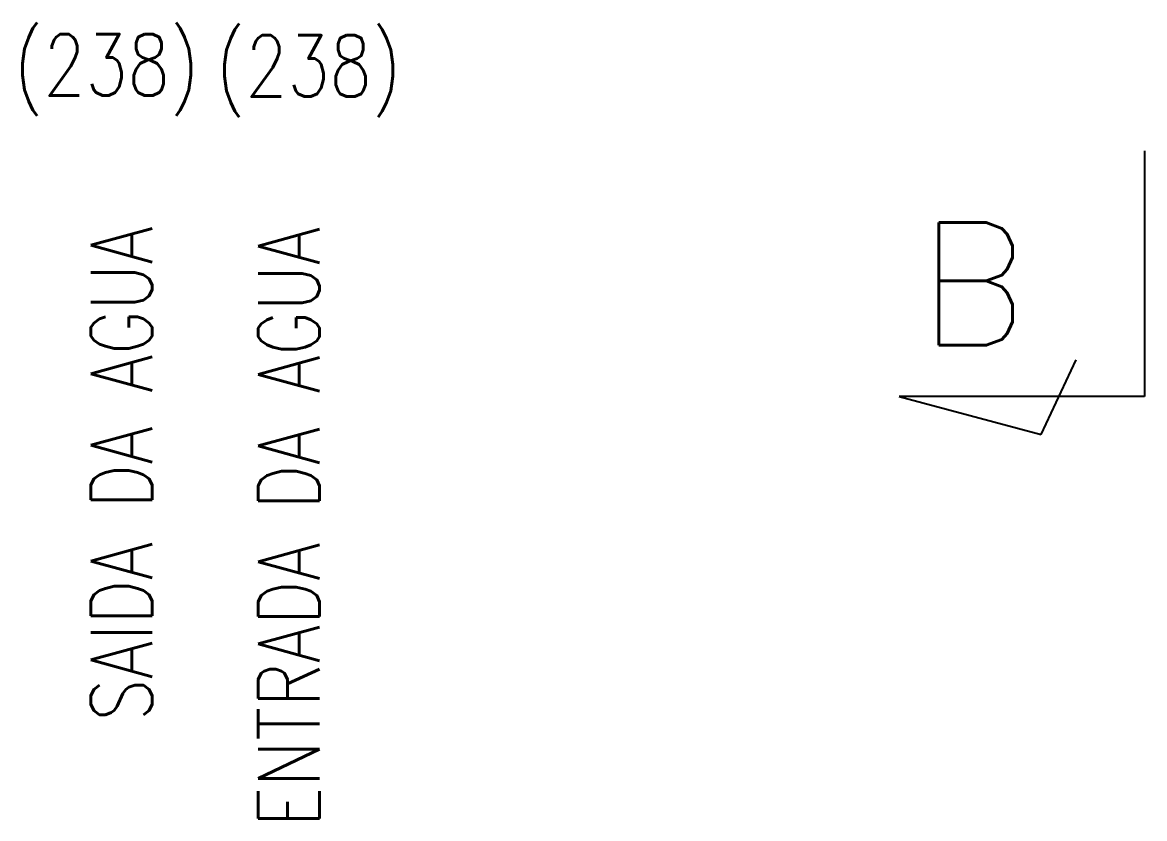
# Model space of a CAD drawing. Header units: millimetres. Extents: x -312439 to 477422, y -331570 to 212570.
# Drawn here: x 349969 to 352254, y 196001 to 197622 of the extents above; entities that cross this region are included whole.
import ezdxf
from ezdxf.enums import TextEntityAlignment as Align

# ---------------------------------------------------------------- set-up
doc = ezdxf.new("R2010")
doc.units = ezdxf.units.MM
doc.layers.add('2', color=2, linetype='Continuous')
doc.layers.add('ARCONDTEXTO', color=4, linetype='Continuous')
doc.styles.add('ROMANS', font='romans.shx', dxfattribs={"height": 187.5})

msp = doc.modelspace()

# ---------------------------------------------------------------- linework, layer by layer
at = {"layer": '2', "color": 2, "linetype": 'Continuous'}
for p, q in [((352254.33, 197360.553, 0), (352254.33, 196860.553, 0)), ((352044.108, 196782.907, 0), (352115.288, 196935.553, 0)), ((351754.33, 196860.553, 0), (352044.108, 196782.907, 0)), ((352254.33, 196860.553, 0), (351754.33, 196860.553, 0))]:
    msp.add_line(p, q, dxfattribs=at)

# ---------------------------------------------------------------- texts
at = {"layer": '2', "color": 2, "style": 'ROMANS'}
msp.add_text('B', height=250, dxfattribs=at).set_placement((351792.558, 197089.874, 0), align=Align.MIDDLE_LEFT)
at = {"layer": 'ARCONDTEXTO', "linetype": 'Continuous', "lineweight": -3, "style": 'ROMANS', "width": 0.8}
for p in [(349952.081, 197473.424, 0), (350363.407, 197471.214, 0)]:
    msp.add_text('(238)', height=125, dxfattribs=at).set_placement(p)
for s, p in [('SAIDA DA AGUA', (350233.484, 196199.923, 0)), ('ENTRADA DA AGUA ', (350574.459, 195984.113, 0))]:
    msp.add_text(s, height=125, rotation=90, dxfattribs=at).set_placement(p)

doc.saveas('drawing.dxf')
